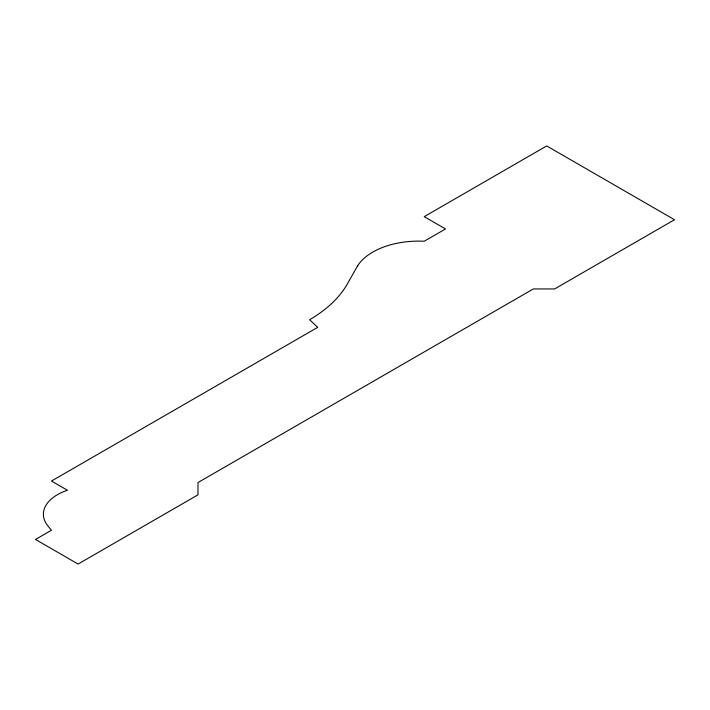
<?xml version="1.0" encoding="UTF-8"?>
<svg xmlns="http://www.w3.org/2000/svg" width="710" height="710" viewBox="0 0 710 710"><rect width="100%" height="100%" fill="white"/><g stroke="black" fill="none" stroke-linecap="round" stroke-linejoin="round"><path stroke-width="1.06" d="M357.68 265.717L347.101 284.364A157.23 90.773 0 0 1 309.587 319.731L317.725 327.328L51.475 481.052L67.45 490.273A47.783 27.583 0 0 0 48.031 526.074L51.475 530.237L35.5 539.458L78.1 564.059L197.992 494.834L197.992 482.543L533.308 288.952L554.608 288.952L674.5 219.727L546.7 145.94L424.225 216.656L445.525 228.948L424.225 241.249A64.965 37.506 0 0 0 357.68 265.717"/></g></svg>
